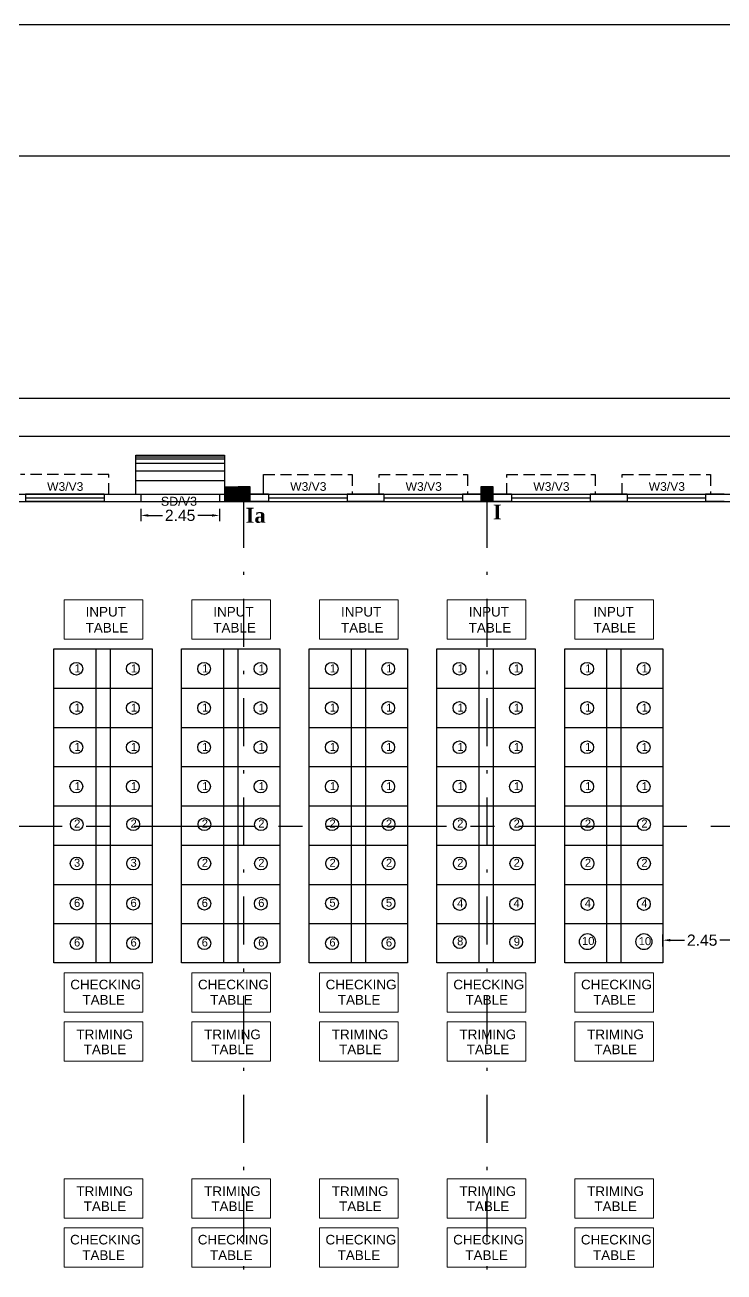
# Model space of a CAD drawing. Header units: metres. Extents: x 3715 to 4596, y 2418 to 2709.
# Drawn here: x 3911.09 to 3932.91, y 2606.47 to 2645.44 of the extents above; entities that cross this region are included whole.
import ezdxf

# ---------------------------------------------------------------- set-up
doc = ezdxf.new("R2010")
doc.units = ezdxf.units.M
doc.header["$MEASUREMENT"] = 0
for name, pattern in [('CENTER', [2, 1.25, -0.25, 0.25, -0.25]), ('DASHDOT', [1, 0.5, -0.25, 0, -0.25]), ('DASHED', [0.75, 0.5, -0.25])]:
    doc.linetypes.add(name, pattern=pattern)
for name, color, linetype in [('BLK_1_FLR_0_BLT_UP_AREA', 46, 'Continuous'), ('BLK_1_FLR_0_CARPET_AREA', 46, 'Continuous'), ('BLK_1_FLR_0_EXIT_WIDTH_ DOOR', 7, 'Continuous'), ('WORKSHOP_AREA', 7, 'Continuous')]:
    doc.layers.add(name, color=color, linetype=linetype)
doc.layers.add('MACHINE', color=7, linetype='Continuous', lineweight=0)
doc.styles.add('Inner font', font='arial.ttf')
doc.styles.add('sheet - sub', font='arial.ttf', dxfattribs={"height": 48})
doc.styles.get("Standard").update_dxf_attribs({"font": 'arial.ttf'})
doc.styles.add('Times New Roman$101', font='timesbd.ttf', dxfattribs={"height": 3.024})
doc.dimstyles.get("Standard").update_dxf_attribs({"dimtxt": 0.35, "dimasz": 0.23, "dimexe": 0.18, "dimexo": 0.0625, "dimgap": 0.09, "dimtad": 0, "dimtih": 1, "dimtoh": 1, "dimzin": 0, "dimdsep": 46, "dimtxsty": 'Standard', "dimcen": 0.09, "dimadec": 0, "dimazin": 0, "dimtfac": 1, "dimtofl": 0, "dimtmove": 2, "dimatfit": 3, "dimfxl": 0, "dimtolj": 1, "dimtzin": 0, "dimarcsym": 0})

# ---------------------------------------------------------------- blocks, each defined once
blk = doc.blocks.new('*D76')
at = {"color": 0, "lineweight": -2, "ltscale": 0.1}
for p, q in [((3827.075, 2632.381), (3827.075, 2632.761)), ((3956.105, 2632.381), (3956.105, 2632.761)), ((3827.305, 2632.581), (3890.79, 2632.581)), ((3955.875, 2632.581), (3892.39, 2632.581))]:
    blk.add_line(p, q, dxfattribs=at)
at = {"color": 0, "ltscale": 0.1}
for points in [[(3827.305, 2632.62), (3827.305, 2632.543), (3827.075, 2632.581)], [(3955.875, 2632.62), (3955.875, 2632.543), (3956.105, 2632.581)]]:
    blk.add_solid(points, dxfattribs=at)
at = {"color": 0, "ltscale": 0.1, "insert": (3891.59, 2632.581), "char_height": 0.35, "attachment_point": 5}
blk.add_mtext('\\A1;129.03', dxfattribs=at)
blk = doc.blocks.new('*D78')
at = {"color": 0, "lineweight": -2, "ltscale": 0.1}
for p, q in [((3826.845, 2633.571), (3826.845, 2633.951)), ((3971.055, 2633.571), (3971.055, 2633.951)), ((3827.075, 2633.771), (3898.183, 2633.771)), ((3970.825, 2633.771), (3899.716, 2633.771))]:
    blk.add_line(p, q, dxfattribs=at)
at = {"color": 0, "ltscale": 0.1}
for points in [[(3827.075, 2633.809), (3827.075, 2633.733), (3826.845, 2633.771)], [(3970.825, 2633.809), (3970.825, 2633.733), (3971.055, 2633.771)]]:
    blk.add_solid(points, dxfattribs=at)
at = {"color": 0, "ltscale": 0.1, "insert": (3898.95, 2633.771), "char_height": 0.35, "attachment_point": 5}
blk.add_mtext('\\A1;144.21', dxfattribs=at)
blk = doc.blocks.new('*D555')
at = {"layer": 'MACHINE', "color": 0, "lineweight": -2, "ltscale": 10}
for p, q in [((3931.004, 2616.641), (3931.004, 2617.021)), ((3931.234, 2616.841), (3931.681, 2616.841)), ((3933.225, 2616.841), (3932.778, 2616.841)), ((3933.455, 2616.641), (3933.455, 2617.021))]:
    blk.add_line(p, q, dxfattribs=at)
at = {"layer": 'MACHINE', "color": 0, "ltscale": 10}
for points in [[(3931.234, 2616.879), (3931.234, 2616.803), (3931.004, 2616.841)], [(3933.225, 2616.879), (3933.225, 2616.803), (3933.455, 2616.841)]]:
    blk.add_solid(points, dxfattribs=at)
at = {"layer": 'MACHINE', "color": 0, "ltscale": 10, "insert": (3932.23, 2616.841), "char_height": 0.35, "attachment_point": 5}
blk.add_mtext('\\A1;2.45', dxfattribs=at)
blk = doc.blocks.new('*D660')
at = {"layer": 'BLK_1_FLR_0_EXIT_WIDTH_ DOOR', "color": 0, "lineweight": -2}
for p, q in [((3914.705, 2630.315), (3914.705, 2629.935)), ((3914.935, 2630.115), (3915.382, 2630.115)), ((3916.928, 2630.115), (3916.48, 2630.115)), ((3917.158, 2630.315), (3917.158, 2629.935))]:
    blk.add_line(p, q, dxfattribs=at)
at = {"layer": 'BLK_1_FLR_0_EXIT_WIDTH_ DOOR', "color": 0}
for points in [[(3914.935, 2630.153), (3914.935, 2630.076), (3914.705, 2630.115)], [(3916.928, 2630.153), (3916.928, 2630.076), (3917.158, 2630.115)]]:
    blk.add_solid(points, dxfattribs=at)
at = {"layer": 'BLK_1_FLR_0_EXIT_WIDTH_ DOOR', "color": 0, "insert": (3915.931, 2630.115), "char_height": 0.35, "attachment_point": 5}
blk.add_mtext('\\A1;2.45', dxfattribs=at)

msp = doc.modelspace()

# ---------------------------------------------------------------- hatches: boundary and pattern name
at = {"ltscale": 10}
for points in [[(3917.32409, 2631.00462), (3917.70742, 2631.00462), (3917.70742, 2630.54462), (3917.32409, 2630.54462)], [(3917.73298, 2630.54462), (3918.11631, 2630.54462), (3918.11631, 2631.00462), (3917.73298, 2631.00462)], [(3925.32298, 2630.54462), (3925.70631, 2630.54462), (3925.70631, 2631.00462), (3925.32298, 2631.00462)]]:
    msp.add_hatch(color=256, dxfattribs=at).paths.add_polyline_path(points)

# ---------------------------------------------------------------- linework, layer by layer
for p, q in [((3914.55131, 2630.77468), (3914.55131, 2632.00135)), ((3914.55131, 2632.00135), (3917.31131, 2632.00135)), ((3914.55131, 2631.94882), (3917.31131, 2631.94882)), ((3917.31131, 2632.00135), (3917.31131, 2630.77468)), ((3914.55131, 2631.88317), (3917.31131, 2631.88317)), ((3914.55131, 2631.74656), (3917.31131, 2631.74656)), ((3914.55131, 2631.51011), (3917.31131, 2631.51011)), ((3914.55131, 2631.20434), (3917.31131, 2631.20434)), ((3911.10131, 2630.77462), (3911.10131, 2630.54462)), ((3911.10131, 2630.65962), (3913.55465, 2630.65962)), ((3913.55465, 2630.77462), (3913.55465, 2630.54462)), ((3914.70465, 2630.77462), (3917.15798, 2630.77468)), ((3914.70465, 2630.77462), (3914.70465, 2630.54462)), ((3917.15798, 2630.77462), (3917.15798, 2630.54462)), ((3918.69131, 2630.77462), (3918.69131, 2630.54462)), ((3918.69131, 2630.77462), (3918.69131, 2630.54462)), ((3921.14465, 2630.77462), (3921.14465, 2630.54462)), ((3922.29465, 2630.77462), (3922.29465, 2630.54462)), ((3924.74798, 2630.77462), (3924.74798, 2630.54462)), ((3926.28131, 2630.77462), (3926.28131, 2630.54462)), ((3926.28131, 2630.77462), (3926.28131, 2630.54462)), ((3928.73465, 2630.77462), (3928.73465, 2630.54462)), ((3929.88465, 2630.77462), (3929.88465, 2630.54462)), ((3932.33798, 2630.77462), (3932.33798, 2630.54462))]:
    msp.add_line(p, q, dxfattribs=at)
at = {"linetype": 'DASHED', "ltscale": 0.7}
for p, q in [((3913.70798, 2631.38795), (3910.94798, 2631.38795)), ((3913.70798, 2630.77462), (3913.70798, 2631.38795)), ((3918.53798, 2631.38795), (3921.29798, 2631.38795)), ((3921.29798, 2631.38795), (3921.29798, 2630.77462)), ((3922.14131, 2630.77462), (3922.14131, 2631.38795)), ((3922.14131, 2631.38795), (3924.90131, 2631.38795)), ((3924.90131, 2631.38795), (3924.90131, 2630.77462)), ((3926.12798, 2630.77462), (3926.12798, 2631.38795)), ((3926.12798, 2631.38795), (3928.88798, 2631.38795)), ((3928.88798, 2631.38795), (3928.88798, 2630.77462)), ((3929.73131, 2630.77462), (3929.73131, 2631.38795)), ((3929.73131, 2631.38795), (3932.49131, 2631.38795)), ((3932.49131, 2631.38795), (3932.49131, 2630.77462))]:
    msp.add_line(p, q, dxfattribs=at)
at = {"linetype": 'DASHED', "ltscale": 5}
msp.add_line((3918.53798, 2630.77462), (3918.53798, 2631.38795), dxfattribs=at)
at = {"linetype": 'Continuous'}
for p, q in [((3913.55465, 2630.77462), (3911.10131, 2630.77462)), ((3913.55465, 2630.54462), (3911.10131, 2630.54462))]:
    msp.add_line(p, q, dxfattribs=at)
at = {"linetype": 'DASHDOT', "ltscale": 3}
for p, q in [((3917.92465, 2591.90456), (3917.92465, 2630.54462)), ((3925.51465, 2591.90456), (3925.51465, 2630.54462))]:
    msp.add_line(p, q, dxfattribs=at)
at = {"linetype": 'Continuous', "ltscale": 10}
for p, q in [((3918.69131, 2630.77462), (3921.14465, 2630.77462)), ((3918.69131, 2630.54462), (3921.14465, 2630.54462)), ((3922.29465, 2630.77462), (3924.74798, 2630.77462)), ((3922.29465, 2630.54462), (3924.74798, 2630.54462)), ((3926.28131, 2630.77462), (3928.73465, 2630.77462)), ((3926.28131, 2630.54462), (3928.73465, 2630.54462)), ((3929.88465, 2630.77462), (3932.33798, 2630.77462)), ((3929.88465, 2630.54462), (3932.33798, 2630.54462))]:
    msp.add_line(p, q, dxfattribs=at)
at = {"linetype": 'Continuous', "ltscale": 0.9}
for p, q in [((3918.69131, 2630.65962), (3921.14465, 2630.65962)), ((3922.29465, 2630.65962), (3924.74798, 2630.65962)), ((3926.28131, 2630.65962), (3928.73465, 2630.65962)), ((3929.88465, 2630.65962), (3932.33798, 2630.65962))]:
    msp.add_line(p, q, dxfattribs=at)
for p, q in [((3913.29428, 2625.94471), (3913.29428, 2616.13138)), ((3913.75428, 2616.13138), (3913.75428, 2625.9451)), ((3917.28094, 2625.94471), (3917.28094, 2616.13138)), ((3917.74094, 2616.13138), (3917.74094, 2625.9451)), ((3921.26761, 2625.94471), (3921.26761, 2616.13138)), ((3921.72761, 2616.13138), (3921.72761, 2625.9451)), ((3925.25428, 2625.94471), (3925.25428, 2616.13138)), ((3925.71428, 2616.13138), (3925.71428, 2625.9451)), ((3929.24094, 2625.94471), (3929.24094, 2616.13138)), ((3929.70094, 2616.13138), (3929.70094, 2625.9451)), ((3911.99094, 2624.71838), (3915.05761, 2624.71838)), ((3915.97761, 2624.71838), (3919.04428, 2624.71838)), ((3919.96428, 2624.71838), (3923.03094, 2624.71838)), ((3923.95094, 2624.71838), (3927.01761, 2624.71838)), ((3927.93761, 2624.71838), (3931.00428, 2624.71838)), ((3911.99094, 2623.49167), (3915.05761, 2623.49167)), ((3915.97761, 2623.49167), (3919.04428, 2623.49167)), ((3919.96428, 2623.49167), (3923.03094, 2623.49167)), ((3923.95094, 2623.49167), (3927.01761, 2623.49167)), ((3927.93761, 2623.49167), (3931.00428, 2623.49167)), ((3911.99094, 2622.26495), (3915.05761, 2622.26495)), ((3915.97761, 2622.26495), (3919.04428, 2622.26495)), ((3919.96428, 2622.26495), (3923.03094, 2622.26495)), ((3923.95094, 2622.26495), (3927.01761, 2622.26495)), ((3927.93761, 2622.26495), (3931.00428, 2622.26495)), ((3911.99094, 2621.03824), (3915.05761, 2621.03824)), ((3915.97761, 2621.03824), (3919.04428, 2621.03824)), ((3919.96428, 2621.03824), (3923.03094, 2621.03824)), ((3923.95094, 2621.03824), (3927.01761, 2621.03824)), ((3927.93761, 2621.03824), (3931.00428, 2621.03824)), ((3911.99094, 2619.81152), (3915.05761, 2619.81152)), ((3915.97761, 2619.81152), (3919.04428, 2619.81152)), ((3919.96428, 2619.81152), (3923.03094, 2619.81152)), ((3923.95094, 2619.81152), (3927.01761, 2619.81152)), ((3927.93761, 2619.81152), (3931.00428, 2619.81152)), ((3911.99094, 2618.58481), (3915.05761, 2618.58481)), ((3915.97761, 2618.58481), (3919.04428, 2618.58481)), ((3919.96428, 2618.58481), (3923.03094, 2618.58481)), ((3923.95094, 2618.58481), (3927.01761, 2618.58481)), ((3927.93761, 2618.58481), (3931.00428, 2618.58481)), ((3911.99094, 2617.35809), (3915.05761, 2617.35809)), ((3915.97761, 2617.35809), (3919.04428, 2617.35809)), ((3919.96428, 2617.35809), (3923.03094, 2617.35809)), ((3923.95094, 2617.35809), (3927.01761, 2617.35809)), ((3927.93761, 2617.35809), (3931.00428, 2617.35809))]:
    msp.add_line(p, q)
at = {"linetype": 'CENTER', "ltscale": 3}
msp.add_line((3824.499, 2620.40921), (3976.48121, 2620.40921), dxfattribs=at)
for points in [[(3817.40443, 2497.39784), (3993.29629, 2497.39784), (3993.29629, 2645.44016), (3817.40443, 2645.44016)], [(3820.05361, 2641.35404), (3988.89013, 2641.35404), (3988.89013, 2556.35053), (3820.05361, 2556.35053)], [(3911.99094, 2625.9451), (3915.05761, 2625.9451), (3915.05761, 2616.13138), (3911.99094, 2616.13138)], [(3915.97761, 2625.9451), (3919.04428, 2625.9451), (3919.04428, 2616.13138), (3915.97761, 2616.13138)], [(3919.96428, 2625.9451), (3923.03094, 2625.9451), (3923.03094, 2616.13138), (3919.96428, 2616.13138)], [(3923.95094, 2625.9451), (3927.01761, 2625.9451), (3927.01761, 2616.13138), (3923.95094, 2616.13138)], [(3927.93761, 2625.9451), (3931.00428, 2625.9451), (3931.00428, 2616.13138), (3927.93761, 2616.13138)]]:
    msp.add_lwpolyline(points, close=True)
at = {"linetype": 'DASHED', "ltscale": 0.06}
msp.add_lwpolyline([(3914.55131, 2630.77468), (3914.55131, 2632.00135), (3917.31131, 2632.00135), (3917.31131, 2630.77468)], dxfattribs=at)
at = {"ltscale": 10}
for points in [[(3917.32409, 2631.00462), (3917.70742, 2631.00462), (3917.70742, 2630.54462), (3917.32409, 2630.54462)], [(3917.73298, 2630.54462), (3918.11631, 2630.54462), (3918.11631, 2631.00462), (3917.73298, 2631.00462)], [(3925.32298, 2630.54462), (3925.70631, 2630.54462), (3925.70631, 2631.00462), (3925.32298, 2631.00462)]]:
    msp.add_lwpolyline(points, close=True, dxfattribs=at)
at = {"color": 1, "ltscale": 0.1}
msp.add_lwpolyline([(3971.05465, 2630.77462), (3971.05465, 2580.40462), (3963.50298, 2580.40462), (3963.50298, 2571.20462), (3834.39631, 2571.20462), (3834.39631, 2580.40462), (3826.84465, 2580.40462), (3826.84465, 2630.77462), (3971.05465, 2630.77462)], close=True, dxfattribs=at)
at = {"ltscale": 10}
for points in [[(3910.52631, 2630.77462), (3911.10131, 2630.77462)], [(3910.52631, 2630.54462), (3911.10131, 2630.54462)], [(3913.55465, 2630.77462), (3914.70465, 2630.77462)], [(3913.55465, 2630.54462), (3914.70465, 2630.54462)], [(3917.15798, 2630.77462), (3917.32409, 2630.77462)], [(3917.15798, 2630.54462), (3917.32409, 2630.54462)], [(3918.69131, 2630.77462), (3918.11631, 2630.77462)], [(3918.69131, 2630.54462), (3918.11631, 2630.54462)], [(3922.29465, 2630.77462), (3921.14465, 2630.77462)], [(3922.29465, 2630.54462), (3921.14465, 2630.54462)], [(3925.32298, 2630.77462), (3924.74798, 2630.77462)], [(3925.32298, 2630.54462), (3924.74798, 2630.54462)], [(3926.28131, 2630.77462), (3925.70631, 2630.77462)], [(3926.28131, 2630.54462), (3925.70631, 2630.54462)], [(3929.88465, 2630.77462), (3928.73465, 2630.77462)], [(3929.88465, 2630.54462), (3928.73465, 2630.54462)], [(3932.91298, 2630.77462), (3932.33798, 2630.77462)], [(3932.91298, 2630.54462), (3932.33798, 2630.54462)]]:
    msp.add_lwpolyline(points, dxfattribs=at)
for centre, radius in [((3912.69167, 2625.32358), 0.19986), ((3914.455, 2625.32358), 0.19986), ((3916.67833, 2625.32358), 0.19986), ((3918.44167, 2625.32358), 0.19986), ((3920.665, 2625.32339), 0.19986), ((3922.42833, 2625.32339), 0.19986), ((3924.65167, 2625.32339), 0.19986), ((3926.415, 2625.32339), 0.19986), ((3928.63833, 2625.32339), 0.19986), ((3930.40167, 2625.32339), 0.19986), ((3912.69167, 2624.09686), 0.19986), ((3914.455, 2624.09686), 0.19986), ((3916.67833, 2624.09686), 0.19986), ((3918.44167, 2624.09686), 0.19986), ((3920.665, 2624.09667), 0.19986), ((3922.42833, 2624.09667), 0.19986), ((3924.65167, 2624.09667), 0.19986), ((3926.415, 2624.09667), 0.19986), ((3928.63833, 2624.09667), 0.19986), ((3930.40167, 2624.09667), 0.19986), ((3912.69167, 2622.87015), 0.19986), ((3914.455, 2622.87015), 0.19986), ((3916.67833, 2622.87015), 0.19986), ((3918.44167, 2622.87015), 0.19986), ((3920.665, 2622.86996), 0.19986), ((3922.42833, 2622.86996), 0.19986), ((3924.65167, 2622.86996), 0.19986), ((3926.415, 2622.86996), 0.19986), ((3928.63833, 2622.86996), 0.19986), ((3930.40167, 2622.86996), 0.19986), ((3912.69167, 2621.64343), 0.19986), ((3914.455, 2621.64343), 0.19986), ((3916.67833, 2621.64343), 0.19986), ((3918.44167, 2621.64343), 0.19986), ((3920.665, 2621.64324), 0.19986), ((3922.42833, 2621.64324), 0.19986), ((3924.65167, 2621.64324), 0.19986), ((3926.415, 2621.64324), 0.19986), ((3928.63833, 2621.64324), 0.19986), ((3930.40167, 2621.64324), 0.19986), ((3912.70298, 2620.46444), 0.19986), ((3914.46632, 2620.46444), 0.19986), ((3916.68965, 2620.46444), 0.19986), ((3918.45298, 2620.46444), 0.19986), ((3920.67632, 2620.46444), 0.19986), ((3922.43965, 2620.46444), 0.19986), ((3924.66298, 2620.46444), 0.19986), ((3926.42632, 2620.46444), 0.19986), ((3928.64965, 2620.46444), 0.19986), ((3930.41298, 2620.46444), 0.19986), ((3912.70051, 2619.23773), 0.19986), ((3914.46384, 2619.23773), 0.19986), ((3916.68965, 2619.23773), 0.19986), ((3918.45298, 2619.23773), 0.19986), ((3920.67632, 2619.23773), 0.19986), ((3922.43965, 2619.23773), 0.19986), ((3924.66298, 2619.23773), 0.19986), ((3926.42632, 2619.23773), 0.19986), ((3928.64965, 2619.23773), 0.19986), ((3930.41298, 2619.23773), 0.19986), ((3912.70051, 2617.98313), 0.19986), ((3914.46384, 2617.98313), 0.19986), ((3916.68718, 2617.98313), 0.19986), ((3918.45051, 2617.98313), 0.19986), ((3920.67384, 2617.99033), 0.19986), ((3922.43718, 2617.99033), 0.19986), ((3924.66051, 2617.97197), 0.19986), ((3926.42384, 2617.97197), 0.19986), ((3928.64718, 2617.97197), 0.19986), ((3930.41051, 2617.97197), 0.19986), ((3912.70051, 2616.74732), 0.19986), ((3914.46384, 2616.74732), 0.19986), ((3916.68718, 2616.74732), 0.19986), ((3918.45051, 2616.74732), 0.19986), ((3920.67384, 2616.74732), 0.19986), ((3922.43718, 2616.74732), 0.19986), ((3924.66051, 2616.78111), 0.19986), ((3926.42384, 2616.78111), 0.19986), ((3928.64718, 2616.79531), 0.25), ((3930.41051, 2616.79531), 0.25)]:
    msp.add_circle(centre, radius)
at = {"layer": 'BLK_1_FLR_0_BLT_UP_AREA', "color": 46, "ltscale": 0.1}
msp.add_lwpolyline([(3896.59046, 2571.20462), (3834.39631, 2571.20462), (3834.39631, 2588.60795), (3826.84465, 2588.60795), (3826.84465, 2630.77462), (3971.05465, 2630.77462), (3971.05465, 2588.60795), (3963.50298, 2588.60795), (3963.50298, 2571.20462), (3901.28689, 2571.20462), (3901.28689, 2569.69243), (3902.19498, 2569.69243), (3902.19498, 2561.2088), (3895.68152, 2561.2088), (3895.68152, 2569.69243), (3896.59046, 2569.69243)], close=True, dxfattribs=at)
at = {"layer": 'BLK_1_FLR_0_CARPET_AREA', "color": 46}
msp.add_lwpolyline([(3827.07465, 2630.54462), (3970.82465, 2630.54462)], dxfattribs=at)
at = {"layer": 'MACHINE', "ltscale": 6}
for points in [[(3914.76583, 2627.47808), (3912.3125, 2627.47808), (3912.3125, 2626.25142), (3914.76583, 2626.25142)], [(3918.7525, 2627.47808), (3916.29916, 2627.47808), (3916.29916, 2626.25142), (3918.7525, 2626.25142)], [(3922.73916, 2627.47808), (3920.28583, 2627.47808), (3920.28583, 2626.25142), (3922.73916, 2626.25142)], [(3926.72583, 2627.47808), (3924.2725, 2627.47808), (3924.2725, 2626.25142), (3926.72583, 2626.25142)], [(3930.7125, 2627.47808), (3928.25916, 2627.47808), (3928.25916, 2626.25142), (3930.7125, 2626.25142)], [(3914.76436, 2615.819), (3912.31103, 2615.819), (3912.31103, 2614.59234), (3914.76436, 2614.59234)], [(3918.75103, 2615.819), (3916.2977, 2615.819), (3916.2977, 2614.59234), (3918.75103, 2614.59234)], [(3922.7377, 2615.819), (3920.28436, 2615.819), (3920.28436, 2614.59234), (3922.7377, 2614.59234)], [(3926.72436, 2615.819), (3924.27103, 2615.819), (3924.27103, 2614.59234), (3926.72436, 2614.59234)], [(3930.71103, 2615.819), (3928.2577, 2615.819), (3928.2577, 2614.59234), (3930.71103, 2614.59234)], [(3914.76436, 2614.28567), (3912.31103, 2614.28567), (3912.31103, 2613.059), (3914.76436, 2613.059)], [(3918.75103, 2614.28567), (3916.2977, 2614.28567), (3916.2977, 2613.059), (3918.75103, 2613.059)], [(3922.7377, 2614.28567), (3920.28436, 2614.28567), (3920.28436, 2613.059), (3922.7377, 2613.059)], [(3926.72436, 2614.28567), (3924.27103, 2614.28567), (3924.27103, 2613.059), (3926.72436, 2613.059)], [(3930.71103, 2614.28567), (3928.2577, 2614.28567), (3928.2577, 2613.059), (3930.71103, 2613.059)], [(3914.76436, 2608.15793), (3912.31103, 2608.15793), (3912.31103, 2609.3846), (3914.76436, 2609.3846)], [(3918.75103, 2608.15793), (3916.2977, 2608.15793), (3916.2977, 2609.3846), (3918.75103, 2609.3846)], [(3922.7377, 2608.15793), (3920.28436, 2608.15793), (3920.28436, 2609.3846), (3922.7377, 2609.3846)], [(3926.72436, 2608.15793), (3924.27103, 2608.15793), (3924.27103, 2609.3846), (3926.72436, 2609.3846)], [(3930.71103, 2608.15793), (3928.2577, 2608.15793), (3928.2577, 2609.3846), (3930.71103, 2609.3846)], [(3914.76436, 2606.6246), (3912.31103, 2606.6246), (3912.31103, 2607.85126), (3914.76436, 2607.85126)], [(3918.75103, 2606.6246), (3916.2977, 2606.6246), (3916.2977, 2607.85126), (3918.75103, 2607.85126)], [(3922.7377, 2606.6246), (3920.28436, 2606.6246), (3920.28436, 2607.85126), (3922.7377, 2607.85126)], [(3926.72436, 2606.6246), (3924.27103, 2606.6246), (3924.27103, 2607.85126), (3926.72436, 2607.85126)], [(3930.71103, 2606.6246), (3928.2577, 2606.6246), (3928.2577, 2607.85126), (3930.71103, 2607.85126)]]:
    msp.add_lwpolyline(points, close=True, dxfattribs=at)
at = {"layer": 'WORKSHOP_AREA'}
msp.add_lwpolyline([(3970.82465, 2591.90462), (3827.07465, 2591.90462), (3827.07465, 2630.54462), (3970.82465, 2630.54462)], close=True, dxfattribs=at)

# ---------------------------------------------------------------- texts
at = {"color": 7, "style": 'Times New Roman$101'}
for s, height, p in [('I', 0.46718, (3925.69662, 2629.9871)), ('Ia', 0.46924, (3917.97368, 2629.8835))]:
    msp.add_text(s, height=height, dxfattribs=at).set_placement(p)
at = {"ltscale": 6, "attachment_point": 1, "style": 'sheet - sub'}
for s, insert, char_height, width, rotation in [('W3/V3', (3911.77743, 2631.15252), 0.27, 0.954019, 0), ('W3/V3', (3919.36743, 2631.15252), 0.27, 0.954019, 0), ('W3/V3', (3922.97077, 2631.15252), 0.27, 0.954019, 0), ('W3/V3', (3926.95743, 2631.15252), 0.27, 0.954019, 0), ('W3/V3', (3930.56077, 2631.15252), 0.27, 0.954019, 0), ('{\\W0.310124; }SD/V3', (3915.28591, 2630.69653), 0.28, 1.1625771, 360)]:
    msp.add_mtext(s, dxfattribs=dict(at, insert=insert, char_height=char_height, width=width, rotation=rotation))
at = {"char_height": 0.25, "attachment_point": 1}
for s, width, insert in [('1', 0.4513959, (3912.63077, 2625.45965)), ('1', 0.4513959, (3914.3941, 2625.45965)), ('1', 0.4513959, (3916.61744, 2625.45965)), ('1', 0.4513959, (3918.38077, 2625.45965)), ('1', 0.4513959, (3920.6041, 2625.45946)), ('1', 0.4513959, (3922.36744, 2625.45946)), ('1', 0.4513959, (3924.59077, 2625.45946)), ('1', 0.4513959, (3926.3541, 2625.45946)), ('1', 0.4513959, (3928.57744, 2625.45946)), ('1', 0.4513959, (3930.34077, 2625.45946)), ('1', 0.4513959, (3912.63077, 2624.23294)), ('1', 0.4513959, (3914.3941, 2624.23294)), ('1', 0.4513959, (3916.61744, 2624.23294)), ('1', 0.4513959, (3918.38077, 2624.23294)), ('1', 0.4513959, (3920.6041, 2624.23274)), ('1', 0.4513959, (3922.36744, 2624.23274)), ('1', 0.4513959, (3924.59077, 2624.23274)), ('1', 0.4513959, (3926.3541, 2624.23274)), ('1', 0.4513959, (3928.57744, 2624.23274)), ('1', 0.4513959, (3930.34077, 2624.23274)), ('1', 0.4513959, (3912.63077, 2623.00622)), ('1', 0.4513959, (3914.3941, 2623.00622)), ('1', 0.4513959, (3916.61744, 2623.00622)), ('1', 0.4513959, (3918.38077, 2623.00622)), ('1', 0.4513959, (3920.6041, 2623.00603)), ('1', 0.4513959, (3922.36744, 2623.00603)), ('1', 0.4513959, (3924.59077, 2623.00603)), ('1', 0.4513959, (3926.3541, 2623.00603)), ('1', 0.4513959, (3928.57744, 2623.00603)), ('1', 0.4513959, (3930.34077, 2623.00603)), ('1', 0.4513959, (3912.63077, 2621.77951)), ('1', 0.4513959, (3914.3941, 2621.77951)), ('1', 0.4513959, (3916.61744, 2621.77951)), ('1', 0.4513959, (3918.38077, 2621.77951)), ('1', 0.4513959, (3920.6041, 2621.77931)), ('1', 0.4513959, (3922.36744, 2621.77931)), ('1', 0.4513959, (3924.59077, 2621.77931)), ('1', 0.4513959, (3926.3541, 2621.77931)), ('1', 0.4513959, (3928.57744, 2621.77931)), ('1', 0.4513959, (3930.34077, 2621.77931)), ('2', 0.1651201, (3912.62068, 2620.61203)), ('2', 0.1651201, (3914.38401, 2620.61203)), ('2', 0.1651201, (3916.60735, 2620.61203)), ('2', 0.1651201, (3918.37068, 2620.61203)), ('2', 0.1651201, (3920.59401, 2620.61203)), ('2', 0.1651201, (3922.35735, 2620.61203)), ('2', 0.1651201, (3924.58068, 2620.61203)), ('2', 0.1651201, (3926.34401, 2620.61203)), ('2', 0.1651201, (3928.56735, 2620.61203)), ('2', 0.1651201, (3930.33068, 2620.61203)), ('3', 0.1651201, (3912.61821, 2619.38532)), ('3', 0.1651201, (3914.38154, 2619.38532)), ('2', 0.1651201, (3916.60735, 2619.38532)), ('2', 0.1651201, (3918.37068, 2619.38532)), ('2', 0.1651201, (3920.59401, 2619.38532)), ('2', 0.1651201, (3922.35735, 2619.38532)), ('2', 0.1651201, (3924.58068, 2619.38532)), ('2', 0.1651201, (3926.34401, 2619.38532)), ('2', 0.1651201, (3928.56735, 2619.38532)), ('2', 0.1651201, (3930.33068, 2619.38532)), ('6', 0.1651201, (3912.61821, 2618.13073)), ('6', 0.1651201, (3914.38154, 2618.13073)), ('6', 0.1651201, (3916.60487, 2618.13073)), ('6', 0.1651201, (3918.36821, 2618.13073)), ('5', 0.1651201, (3920.59154, 2618.13793)), ('5', 0.1651201, (3922.35487, 2618.13793)), ('4', 0.1651201, (3924.57821, 2618.11956)), ('4', 0.1651201, (3926.34154, 2618.11956)), ('4', 0.1651201, (3928.56487, 2618.11956)), ('4', 0.1651201, (3930.32821, 2618.11956)), ('6', 0.1651201, (3912.61821, 2616.89492)), ('6', 0.1651201, (3914.38154, 2616.89492)), ('6', 0.1651201, (3916.60487, 2616.89492)), ('6', 0.1651201, (3918.36821, 2616.89492)), ('6', 0.1651201, (3920.59154, 2616.89492)), ('6', 0.1651201, (3922.35487, 2616.89492)), ('8', 0.1651201, (3924.57821, 2616.92871)), ('9', 0.1651201, (3926.34857, 2616.92168)), ('10', 0.1651201, (3928.47793, 2616.9429)), ('10', 0.1651201, (3930.24829, 2616.93587))]:
    msp.add_mtext_dynamic_manual_height_columns(s, width=width, gutter_width=1, heights=[0], dxfattribs=dict(at, insert=insert))
at = {"layer": 'MACHINE', "ltscale": 6, "char_height": 0.3, "attachment_point": 1}
for s, insert, width, style in [('INPUT \\PTABLE', (3912.98043, 2627.25497), 6.1648015, 'Inner font'), ('INPUT \\PTABLE', (3916.9671, 2627.25497), 6.1648015, 'Inner font'), ('INPUT \\PTABLE', (3920.95377, 2627.25497), 6.1648015, 'Inner font'), ('INPUT \\PTABLE', (3924.94043, 2627.25497), 6.1648015, 'Inner font'), ('INPUT \\PTABLE', (3928.83627, 2627.25497), 6.1648015, 'Inner font'), ('CHECKING', (3912.50142, 2615.6053), 3.6697859, 'Inner font'), ('CHECKING', (3916.48808, 2615.6053), 3.6697859, 'Inner font'), ('CHECKING', (3920.47475, 2615.6053), 3.6697859, 'Inner font'), ('CHECKING', (3924.46142, 2615.6053), 3.6697859, 'Inner font'), ('CHECKING', (3928.44808, 2615.6053), 3.6697859, 'Inner font'), ('TABLE', (3912.88212, 2615.12869), 3.6697859, 'Inner font'), ('TABLE', (3916.86878, 2615.12869), 3.6697859, 'Inner font'), ('TABLE', (3920.85545, 2615.12869), 3.6697859, 'Inner font'), ('TABLE', (3924.84212, 2615.12869), 3.6697859, 'Inner font'), ('TABLE', (3928.82878, 2615.12869), 3.6697859, 'Inner font'), (' TRIMING', (3912.6935, 2614.04797), 1.7545851, 'sheet - sub'), (' TRIMING', (3916.68017, 2614.04797), 1.7545851, 'sheet - sub'), (' TRIMING', (3920.66684, 2614.04797), 1.7545851, 'sheet - sub'), (' TRIMING', (3924.6535, 2614.04797), 1.7545851, 'sheet - sub'), (' TRIMING', (3928.64017, 2614.04797), 1.7545851, 'sheet - sub'), ('{\\fArial Narrow|b0|i0|c0|p34; }TABLE ', (3912.82427, 2613.57904), 4.2585742, 'Inner font'), ('{\\fArial Narrow|b0|i0|c0|p34; }TABLE ', (3916.81094, 2613.57904), 4.2585742, 'Inner font'), ('{\\fArial Narrow|b0|i0|c0|p34; }TABLE ', (3920.7976, 2613.57904), 4.2585742, 'Inner font'), ('{\\fArial Narrow|b0|i0|c0|p34; }TABLE ', (3924.78427, 2613.57904), 4.2585742, 'Inner font'), ('{\\fArial Narrow|b0|i0|c0|p34; }TABLE ', (3928.77094, 2613.57904), 4.2585742, 'Inner font'), (' TRIMING', (3912.6935, 2609.1469), 1.7545851, 'sheet - sub'), (' TRIMING', (3916.68017, 2609.1469), 1.7545851, 'sheet - sub'), (' TRIMING', (3920.66684, 2609.1469), 1.7545851, 'sheet - sub'), (' TRIMING', (3924.6535, 2609.1469), 1.7545851, 'sheet - sub'), (' TRIMING', (3928.64017, 2609.1469), 1.7545851, 'sheet - sub'), ('{\\fArial Narrow|b0|i0|c0|p34; }TABLE ', (3912.82427, 2608.67796), 4.2585742, 'Inner font'), ('{\\fArial Narrow|b0|i0|c0|p34; }TABLE ', (3916.81094, 2608.67796), 4.2585742, 'Inner font'), ('{\\fArial Narrow|b0|i0|c0|p34; }TABLE ', (3920.7976, 2608.67796), 4.2585742, 'Inner font'), ('{\\fArial Narrow|b0|i0|c0|p34; }TABLE ', (3924.78427, 2608.67796), 4.2585742, 'Inner font'), ('{\\fArial Narrow|b0|i0|c0|p34; }TABLE ', (3928.77094, 2608.67796), 4.2585742, 'Inner font'), ('CHECKING', (3912.49523, 2607.63364), 3.6697859, 'Inner font'), ('CHECKING', (3916.4819, 2607.63364), 3.6697859, 'Inner font'), ('CHECKING', (3920.46857, 2607.63364), 3.6697859, 'Inner font'), ('CHECKING', (3924.45523, 2607.63364), 3.6697859, 'Inner font'), ('CHECKING', (3928.4419, 2607.63364), 3.6697859, 'Inner font'), ('{\\fArial Narrow|b0|i0|c0|p34; }TABLE', (3912.78007, 2607.14905), 3.6697859, 'Inner font'), ('{\\fArial Narrow|b0|i0|c0|p34; }TABLE', (3916.76674, 2607.14905), 3.6697859, 'Inner font'), ('{\\fArial Narrow|b0|i0|c0|p34; }TABLE', (3920.7534, 2607.14905), 3.6697859, 'Inner font'), ('{\\fArial Narrow|b0|i0|c0|p34; }TABLE', (3924.74007, 2607.14905), 3.6697859, 'Inner font'), ('{\\fArial Narrow|b0|i0|c0|p34; }TABLE', (3928.72674, 2607.14905), 3.6697859, 'Inner font')]:
    msp.add_mtext(s, dxfattribs=dict(at, insert=insert, width=width, style=style))

# ---------------------------------------------------------------- dimensions: what is measured, and where the dimension line sits
at = {"ltscale": 0.1}
for base, p1, p2, picture, middle in [((3826.84465, 2633.77094), (3971.05465, 2630.07597), (3826.84465, 2630.07597), '*D78', (3898.94965, 2633.77094)), ((3827.07465, 2632.5812), (3956.10465, 2630.54462), (3827.07465, 2630.54462), '*D76', (3891.58965, 2632.5812))]:
    dim = msp.add_linear_dim(base=base, p1=p1, p2=p2, dimstyle='Standard', dxfattribs=at)
    dim.commit()
    dim.dimension.update_dxf_attribs({"geometry": picture, "text_midpoint": middle})
at = {"layer": 'BLK_1_FLR_0_EXIT_WIDTH_ DOOR', "color": 2}
dim = msp.add_linear_dim(base=(3917.15798, 2630.11457), p1=(3914.70465, 2630.54462), p2=(3917.15798, 2630.54462), dimstyle='Standard', dxfattribs=at)
dim.commit()
dim.dimension.update_dxf_attribs({"geometry": '*D660', "text_midpoint": (3915.93131, 2630.11457)})
at = {"layer": 'MACHINE', "ltscale": 10}
dim = msp.add_linear_dim(base=(3933.45482, 2616.84114), p1=(3931.00428, 2616.28227), p2=(3933.45482, 2616.45659), dimstyle='Standard', dxfattribs=at)
dim.commit()
dim.dimension.update_dxf_attribs({"geometry": '*D555', "text_midpoint": (3932.22955, 2616.84114)})

doc.saveas('drawing.dxf')
